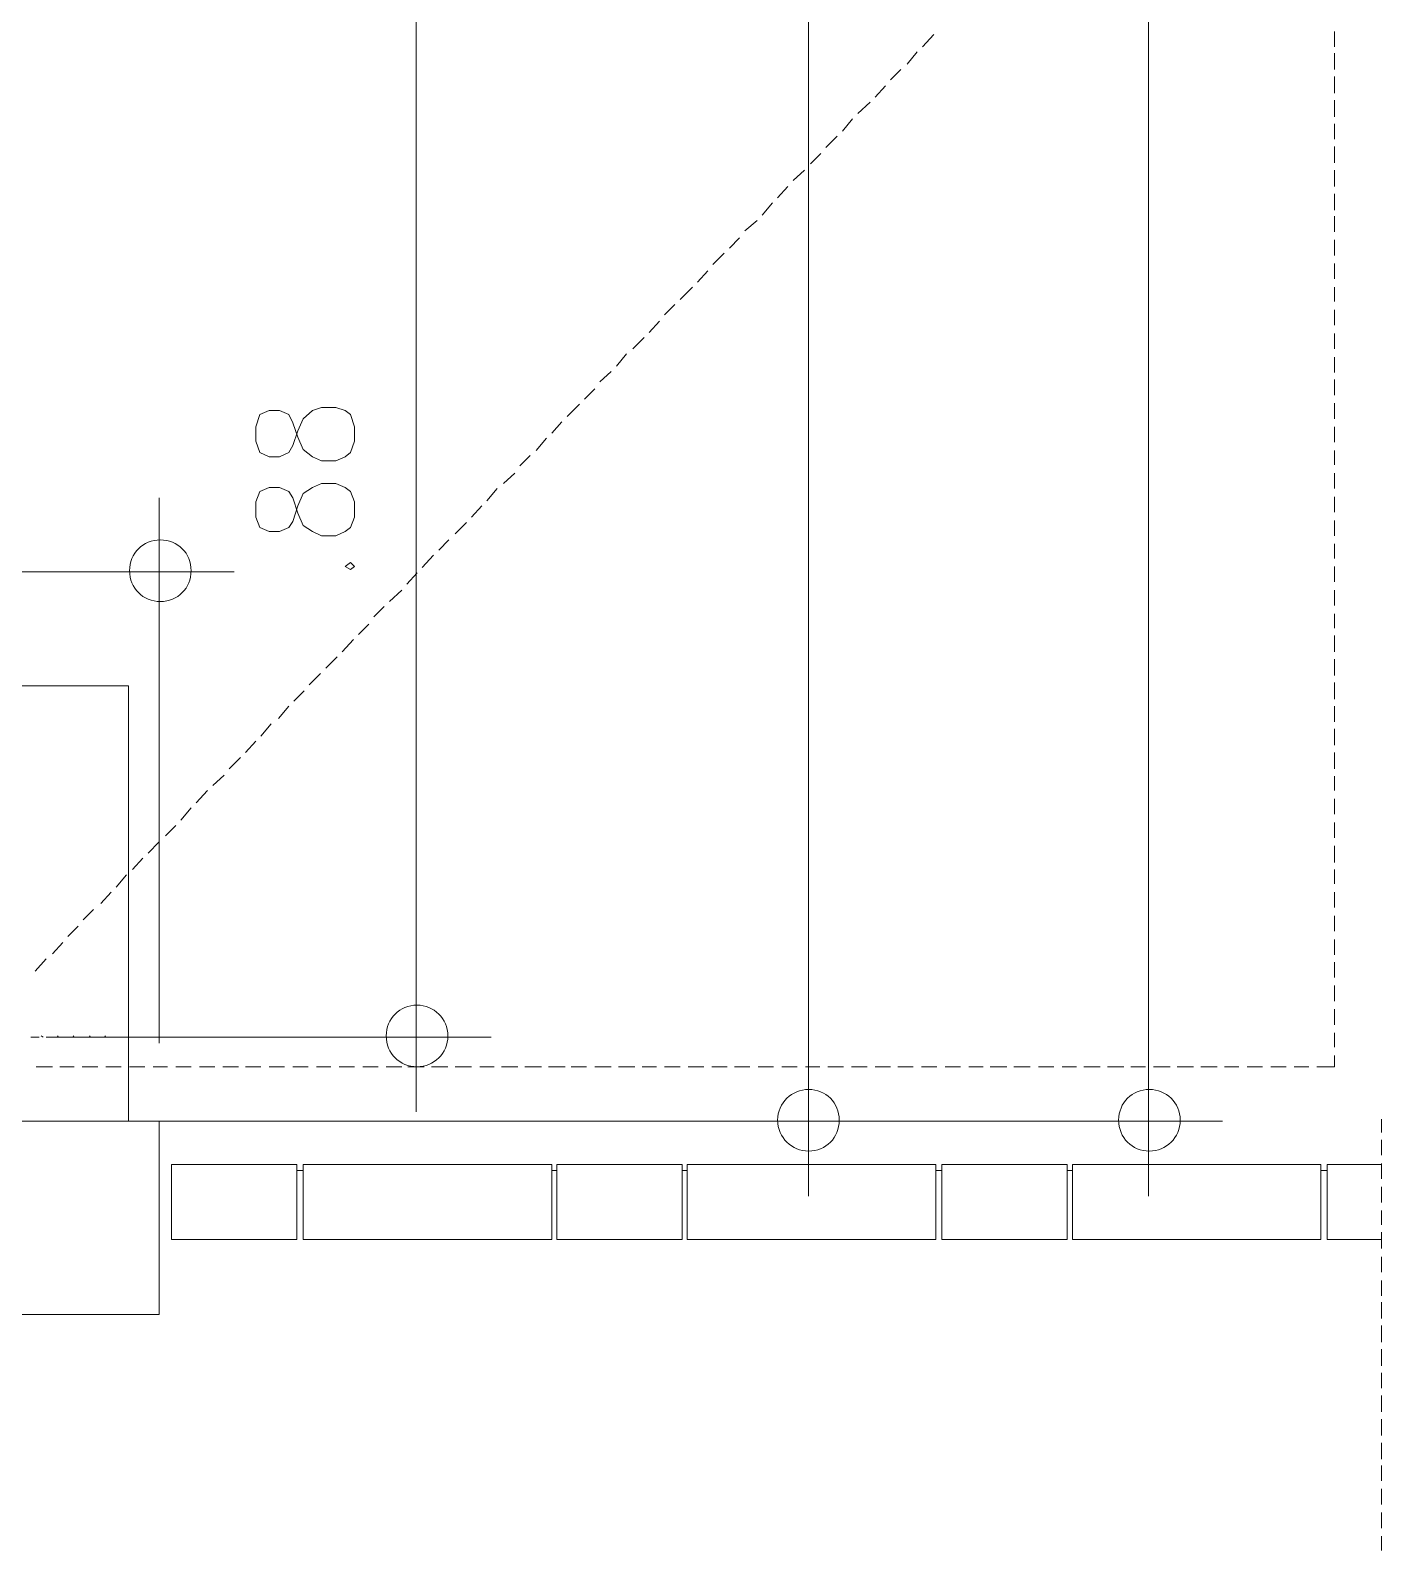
# Model space of a CAD drawing. Header units: millimetres. Extents: x 2928 to 3112, y 1220 to 1280.
# Drawn here: x 3065.294 to 3067.47, y 1262.563 to 1265.01 of the extents above; entities that cross this region are included whole.
import ezdxf

# ---------------------------------------------------------------- set-up
doc = ezdxf.new("R2010")
doc.units = ezdxf.units.MM

msp = doc.modelspace()

# ---------------------------------------------------------------- linework, layer by layer
at = {"color": 253, "linetype": 'Continuous', "lineweight": 5, "true_color": 0x9a9a9a}
for points in [[(3067.09468, 1274.95752), (3067.09468, 1263.35314), (3067.09468, 1263.35314)], [(3066.54721, 1267.95454), (3066.54721, 1263.35314), (3066.54721, 1263.35314)], [(3065.91539, 1263.48877), (3065.91539, 1265.05344), (3065.91539, 1265.05344)], [(3065.50189, 1263.3796), (3065.50189, 1264.15863), (3065.50189, 1264.15863)], [(3064.10096, 1264.13879), (3065.40265, 1264.13879), (3065.40265, 1264.13879)], [(3065.32988, 1263.38953), (3065.93689, 1263.38953), (3065.93689, 1263.38953)], [(3065.32988, 1263.2539), (3066.56706, 1263.2539), (3066.56706, 1263.2539)], [(3065.57963, 1263.2539), (3067.11453, 1263.2539), (3067.11453, 1263.2539)]]:
    msp.add_lwpolyline(points, dxfattribs=at)
at = {"color": 252, "linetype": 'Continuous', "lineweight": 13, "true_color": 0x989898}
for points in [[(3066.749, 1265.00382), (3066.7308, 1264.98397), (3066.7308, 1264.98397)], [(3067.39405, 1265.00878), (3067.39405, 1264.98397), (3067.39405, 1264.98397)], [(3066.72253, 1264.9757), (3066.70599, 1264.95586), (3066.70599, 1264.95586)], [(3067.39405, 1264.97405), (3067.39405, 1264.94759), (3067.39405, 1264.94759)], [(3066.69607, 1264.94759), (3066.67953, 1264.93105), (3066.67953, 1264.93105)], [(3067.39405, 1264.93601), (3067.39405, 1264.90954), (3067.39405, 1264.90954)], [(3066.67126, 1264.92112), (3066.65472, 1264.90293), (3066.65472, 1264.90293)], [(3066.64645, 1264.89466), (3066.6266, 1264.87646), (3066.6266, 1264.87646)], [(3067.39405, 1264.89797), (3067.39405, 1264.8715), (3067.39405, 1264.8715)], [(3066.61833, 1264.86819), (3066.60179, 1264.84835), (3066.60179, 1264.84835)], [(3067.39405, 1264.85992), (3067.39405, 1264.83511), (3067.39405, 1264.83511)], [(3066.59352, 1264.84008), (3066.57533, 1264.82188), (3066.57533, 1264.82188)], [(3066.56706, 1264.81196), (3066.55052, 1264.79542), (3066.55052, 1264.79542)], [(3067.39405, 1264.82354), (3067.39405, 1264.79707), (3067.39405, 1264.79707)], [(3066.5406, 1264.78549), (3066.5224, 1264.76895), (3066.5224, 1264.76895)], [(3067.39405, 1264.78549), (3067.39405, 1264.75903), (3067.39405, 1264.75903)], [(3066.51413, 1264.75903), (3066.49759, 1264.74084), (3066.49759, 1264.74084)], [(3067.39405, 1264.74745), (3067.39405, 1264.72099), (3067.39405, 1264.72099)], [(3066.48932, 1264.73257), (3066.47278, 1264.71272), (3066.47278, 1264.71272)], [(3067.39405, 1264.71107), (3067.39405, 1264.68626), (3067.39405, 1264.68626)], [(3066.46451, 1264.70445), (3066.44466, 1264.68791), (3066.44466, 1264.68791)], [(3066.43639, 1264.67633), (3066.41985, 1264.65979), (3066.41985, 1264.65979)], [(3067.39405, 1264.67302), (3067.39405, 1264.64821), (3067.39405, 1264.64821)], [(3066.41158, 1264.65152), (3066.39339, 1264.63333), (3066.39339, 1264.63333)], [(3066.38512, 1264.6234), (3066.36858, 1264.60521), (3066.36858, 1264.60521)], [(3067.39405, 1264.63498), (3067.39405, 1264.61017), (3067.39405, 1264.61017)], [(3066.36031, 1264.59694), (3066.34046, 1264.57709), (3066.34046, 1264.57709)], [(3067.39405, 1264.59694), (3067.39405, 1264.57378), (3067.39405, 1264.57378)], [(3066.33219, 1264.56882), (3066.31565, 1264.55228), (3066.31565, 1264.55228)], [(3066.30738, 1264.54236), (3066.29084, 1264.52416), (3066.29084, 1264.52416)], [(3067.39405, 1264.56055), (3067.39405, 1264.53574), (3067.39405, 1264.53574)], [(3066.28257, 1264.51589), (3066.26438, 1264.4977), (3066.26438, 1264.4977)], [(3067.39405, 1264.52251), (3067.39405, 1264.4977), (3067.39405, 1264.4977)], [(3066.25446, 1264.48943), (3066.23792, 1264.46958), (3066.23792, 1264.46958)], [(3067.39405, 1264.48447), (3067.39405, 1264.45966), (3067.39405, 1264.45966)], [(3066.22965, 1264.46131), (3066.21145, 1264.44477), (3066.21145, 1264.44477)], [(3067.39405, 1264.44808), (3067.39405, 1264.42327), (3067.39405, 1264.42327)], [(3066.20318, 1264.4332), (3066.18664, 1264.41666), (3066.18664, 1264.41666)], [(3066.17837, 1264.40839), (3066.15852, 1264.38854), (3066.15852, 1264.38854)], [(3067.39405, 1264.41004), (3067.39405, 1264.38523), (3067.39405, 1264.38523)], [(3066.15025, 1264.38027), (3066.13371, 1264.36207), (3066.13371, 1264.36207)], [(3067.39405, 1264.372), (3067.39405, 1264.34719), (3067.39405, 1264.34719)], [(3066.12544, 1264.3538), (3066.1089, 1264.33396), (3066.1089, 1264.33396)], [(3066.09898, 1264.32569), (3066.08244, 1264.30915), (3066.08244, 1264.30915)], [(3067.39405, 1264.33396), (3067.39405, 1264.3108), (3067.39405, 1264.3108)], [(3066.07417, 1264.29757), (3066.05598, 1264.28103), (3066.05598, 1264.28103)], [(3067.39405, 1264.29757), (3067.39405, 1264.27276), (3067.39405, 1264.27276)], [(3066.04605, 1264.27276), (3066.02951, 1264.25291), (3066.02951, 1264.25291)], [(3066.02124, 1264.24464), (3066.0047, 1264.22645), (3066.0047, 1264.22645)], [(3067.39405, 1264.25953), (3067.39405, 1264.23472), (3067.39405, 1264.23472)], [(3067.39405, 1264.22148), (3067.39405, 1264.19667), (3067.39405, 1264.19667)], [(3065.99643, 1264.21818), (3065.97824, 1264.19998), (3065.97824, 1264.19998)], [(3065.96832, 1264.19006), (3065.95178, 1264.17352), (3065.95178, 1264.17352)], [(3067.39405, 1264.18344), (3067.39405, 1264.16029), (3067.39405, 1264.16029)], [(3065.94351, 1264.16525), (3065.92531, 1264.1454), (3065.92531, 1264.1454)], [(3067.39405, 1264.14706), (3067.39405, 1264.12225), (3067.39405, 1264.12225)], [(3065.91704, 1264.13713), (3065.9005, 1264.11894), (3065.9005, 1264.11894)], [(3065.89223, 1264.10901), (3065.87238, 1264.09082), (3065.87238, 1264.09082)], [(3067.39405, 1264.10901), (3067.39405, 1264.0842), (3067.39405, 1264.0842)], [(3065.86411, 1264.08255), (3065.84757, 1264.06601), (3065.84757, 1264.06601)], [(3065.8393, 1264.05443), (3065.82276, 1264.03789), (3065.82276, 1264.03789)], [(3067.39405, 1264.07097), (3067.39405, 1264.04782), (3067.39405, 1264.04782)], [(3065.8145, 1264.02962), (3065.7963, 1264.00977), (3065.7963, 1264.00977)], [(3067.39405, 1264.03624), (3067.39405, 1264.00977), (3067.39405, 1264.00977)], [(3065.78803, 1264.0015), (3065.76984, 1263.98331), (3065.76984, 1263.98331)], [(3065.76157, 1263.97504), (3065.74337, 1263.95685), (3065.74337, 1263.95685)], [(3067.39405, 1263.9982), (3067.39405, 1263.97173), (3067.39405, 1263.97173)], [(3067.39405, 1263.96015), (3067.39405, 1263.93369), (3067.39405, 1263.93369)], [(3065.7351, 1263.94692), (3065.71856, 1263.93038), (3065.71856, 1263.93038)], [(3065.71029, 1263.92211), (3065.69375, 1263.90227), (3065.69375, 1263.90227)], [(3067.39405, 1263.92211), (3067.39405, 1263.8973), (3067.39405, 1263.8973)], [(3065.68218, 1263.894), (3065.66564, 1263.87415), (3065.66564, 1263.87415)], [(3067.39405, 1263.88573), (3067.39405, 1263.85926), (3067.39405, 1263.85926)], [(3065.65737, 1263.86588), (3065.64083, 1263.84768), (3065.64083, 1263.84768)], [(3065.63256, 1263.83941), (3065.61436, 1263.82122), (3065.61436, 1263.82122)], [(3067.39405, 1263.84768), (3067.39405, 1263.82122), (3067.39405, 1263.82122)], [(3065.60609, 1263.8113), (3065.5879, 1263.79476), (3065.5879, 1263.79476)], [(3067.39405, 1263.80964), (3067.39405, 1263.78649), (3067.39405, 1263.78649)], [(3065.57963, 1263.78649), (3065.56143, 1263.76664), (3065.56143, 1263.76664)], [(3065.55316, 1263.75837), (3065.53663, 1263.73852), (3065.53663, 1263.73852)], [(3067.39405, 1263.77325), (3067.39405, 1263.74844), (3067.39405, 1263.74844)], [(3065.52836, 1263.73025), (3065.51182, 1263.71371), (3065.51182, 1263.71371)], [(3067.39405, 1263.73521), (3067.39405, 1263.7104), (3067.39405, 1263.7104)], [(3065.50189, 1263.70379), (3065.4837, 1263.68559), (3065.4837, 1263.68559)], [(3067.39405, 1263.69717), (3067.39405, 1263.67071), (3067.39405, 1263.67071)], [(3065.47543, 1263.67732), (3065.45889, 1263.65913), (3065.45889, 1263.65913)], [(3067.39405, 1263.65913), (3067.39405, 1263.63597), (3067.39405, 1263.63597)], [(3065.44896, 1263.65086), (3065.43242, 1263.63101), (3065.43242, 1263.63101)], [(3065.42415, 1263.62274), (3065.40761, 1263.60455), (3065.40761, 1263.60455)], [(3067.39405, 1263.62274), (3067.39405, 1263.59793), (3067.39405, 1263.59793)], [(3065.39604, 1263.59462), (3065.3795, 1263.57808), (3065.3795, 1263.57808)], [(3067.39405, 1263.5847), (3067.39405, 1263.55989), (3067.39405, 1263.55989)], [(3065.37123, 1263.56816), (3065.35469, 1263.55162), (3065.35469, 1263.55162)], [(3065.34642, 1263.5417), (3065.32988, 1263.5235), (3065.32988, 1263.5235)], [(3067.39405, 1263.54666), (3067.39405, 1263.52185), (3067.39405, 1263.52185)], [(3065.31995, 1263.51523), (3065.30176, 1263.49538), (3065.30176, 1263.49538)], [(3067.39405, 1263.51027), (3067.39405, 1263.48546), (3067.39405, 1263.48546)], [(3067.39405, 1263.47223), (3067.39405, 1263.44742), (3067.39405, 1263.44742)], [(3067.39405, 1263.43419), (3067.39405, 1263.40938), (3067.39405, 1263.40938)], [(3065.29514, 1263.38953), (3065.30837, 1263.38953), (3065.30837, 1263.38953)], [(3065.31499, 1263.38953), (3065.31168, 1263.39118), (3065.31168, 1263.39118)], [(3065.31995, 1263.38953), (3065.33318, 1263.38953), (3065.33318, 1263.38953)], [(3065.3398, 1263.38953), (3065.33815, 1263.39118), (3065.33815, 1263.39118)], [(3065.34642, 1263.38953), (3065.35799, 1263.38953), (3065.35799, 1263.38953)], [(3065.36461, 1263.38953), (3065.36296, 1263.39118), (3065.36296, 1263.39118)], [(3065.37123, 1263.38953), (3065.38446, 1263.38953), (3065.38446, 1263.38953)], [(3065.39107, 1263.38953), (3065.38942, 1263.39118), (3065.38942, 1263.39118)], [(3065.39604, 1263.38953), (3065.40927, 1263.38953), (3065.40927, 1263.38953)], [(3065.41588, 1263.38953), (3065.41423, 1263.39118), (3065.41423, 1263.39118)], [(3065.42085, 1263.38953), (3065.43904, 1263.38953), (3065.43904, 1263.38953)], [(3067.39405, 1263.39614), (3067.39405, 1263.37299), (3067.39405, 1263.37299)], [(3065.32988, 1263.34156), (3065.30341, 1263.34156), (3065.30341, 1263.34156)], [(3065.36461, 1263.34156), (3065.34145, 1263.34156), (3065.34145, 1263.34156)], [(3065.40265, 1263.34156), (3065.37784, 1263.34156), (3065.37784, 1263.34156)], [(3065.44069, 1263.34156), (3065.41588, 1263.34156), (3065.41588, 1263.34156)], [(3065.47874, 1263.34156), (3065.45393, 1263.34156), (3065.45393, 1263.34156)], [(3065.51512, 1263.34156), (3065.49197, 1263.34156), (3065.49197, 1263.34156)], [(3065.55316, 1263.34156), (3065.52836, 1263.34156), (3065.52836, 1263.34156)], [(3065.59121, 1263.34156), (3065.5664, 1263.34156), (3065.5664, 1263.34156)], [(3065.62925, 1263.34156), (3065.60444, 1263.34156), (3065.60444, 1263.34156)], [(3065.66564, 1263.34156), (3065.64083, 1263.34156), (3065.64083, 1263.34156)], [(3065.70368, 1263.34156), (3065.67887, 1263.34156), (3065.67887, 1263.34156)], [(3065.74172, 1263.34156), (3065.71691, 1263.34156), (3065.71691, 1263.34156)], [(3065.77811, 1263.34156), (3065.75495, 1263.34156), (3065.75495, 1263.34156)], [(3065.81615, 1263.34156), (3065.79134, 1263.34156), (3065.79134, 1263.34156)], [(3065.85419, 1263.34156), (3065.82938, 1263.34156), (3065.82938, 1263.34156)], [(3065.89223, 1263.34156), (3065.86742, 1263.34156), (3065.86742, 1263.34156)], [(3065.92862, 1263.34156), (3065.90216, 1263.34156), (3065.90216, 1263.34156)], [(3065.96666, 1263.34156), (3065.9402, 1263.34156), (3065.9402, 1263.34156)], [(3066.0047, 1263.34156), (3065.97824, 1263.34156), (3065.97824, 1263.34156)], [(3066.04109, 1263.34156), (3066.01794, 1263.34156), (3066.01794, 1263.34156)], [(3066.07913, 1263.34156), (3066.05267, 1263.34156), (3066.05267, 1263.34156)], [(3066.11717, 1263.34156), (3066.09071, 1263.34156), (3066.09071, 1263.34156)], [(3066.15522, 1263.34156), (3066.12875, 1263.34156), (3066.12875, 1263.34156)], [(3066.18995, 1263.34156), (3066.16514, 1263.34156), (3066.16514, 1263.34156)], [(3066.22965, 1263.34156), (3066.20318, 1263.34156), (3066.20318, 1263.34156)], [(3066.26769, 1263.34156), (3066.24122, 1263.34156), (3066.24122, 1263.34156)], [(3066.30242, 1263.34156), (3066.27927, 1263.34156), (3066.27927, 1263.34156)], [(3066.34046, 1263.34156), (3066.31565, 1263.34156), (3066.31565, 1263.34156)], [(3066.37851, 1263.34156), (3066.3537, 1263.34156), (3066.3537, 1263.34156)], [(3066.41655, 1263.34156), (3066.39174, 1263.34156), (3066.39174, 1263.34156)], [(3066.45293, 1263.34156), (3066.42812, 1263.34156), (3066.42812, 1263.34156)], [(3066.49098, 1263.34156), (3066.46617, 1263.34156), (3066.46617, 1263.34156)], [(3066.52902, 1263.34156), (3066.50421, 1263.34156), (3066.50421, 1263.34156)], [(3066.56541, 1263.34156), (3066.54225, 1263.34156), (3066.54225, 1263.34156)], [(3066.60345, 1263.34156), (3066.57864, 1263.34156), (3066.57864, 1263.34156)], [(3066.64149, 1263.34156), (3066.61668, 1263.34156), (3066.61668, 1263.34156)], [(3066.67953, 1263.34156), (3066.65472, 1263.34156), (3066.65472, 1263.34156)], [(3066.71592, 1263.34156), (3066.69111, 1263.34156), (3066.69111, 1263.34156)], [(3066.75396, 1263.34156), (3066.72915, 1263.34156), (3066.72915, 1263.34156)], [(3066.792, 1263.34156), (3066.76719, 1263.34156), (3066.76719, 1263.34156)], [(3066.82839, 1263.34156), (3066.80523, 1263.34156), (3066.80523, 1263.34156)], [(3066.86643, 1263.34156), (3066.83997, 1263.34156), (3066.83997, 1263.34156)], [(3066.90447, 1263.34156), (3066.87801, 1263.34156), (3066.87801, 1263.34156)], [(3066.94252, 1263.34156), (3066.91771, 1263.34156), (3066.91771, 1263.34156)], [(3066.9789, 1263.34156), (3066.95575, 1263.34156), (3066.95575, 1263.34156)], [(3067.01694, 1263.34156), (3066.99048, 1263.34156), (3066.99048, 1263.34156)], [(3067.05499, 1263.34156), (3067.02852, 1263.34156), (3067.02852, 1263.34156)], [(3067.08972, 1263.34156), (3067.06656, 1263.34156), (3067.06656, 1263.34156)], [(3067.12942, 1263.34156), (3067.10295, 1263.34156), (3067.10295, 1263.34156)], [(3067.16746, 1263.34156), (3067.14099, 1263.34156), (3067.14099, 1263.34156)], [(3067.2055, 1263.34156), (3067.17904, 1263.34156), (3067.17904, 1263.34156)], [(3067.24023, 1263.34156), (3067.21708, 1263.34156), (3067.21708, 1263.34156)], [(3067.27827, 1263.34156), (3067.25346, 1263.34156), (3067.25346, 1263.34156)], [(3067.31632, 1263.34156), (3067.29151, 1263.34156), (3067.29151, 1263.34156)], [(3067.3527, 1263.34156), (3067.32955, 1263.34156), (3067.32955, 1263.34156)], [(3067.39405, 1263.35976), (3067.39405, 1263.34156), (3067.36594, 1263.34156)], [(3067.47014, 1263.25721), (3067.47014, 1263.23571), (3067.47014, 1263.23571)], [(3067.47014, 1263.22413), (3067.47014, 1263.19932), (3067.47014, 1263.19932)], [(3065.72353, 1263.17451), (3065.73345, 1263.17451), (3065.73345, 1263.17451)], [(3066.13371, 1263.17451), (3066.14198, 1263.17451), (3066.14198, 1263.17451)], [(3066.34377, 1263.17451), (3066.35204, 1263.17451), (3066.35204, 1263.17451)], [(3066.75231, 1263.17451), (3066.76223, 1263.17451), (3066.76223, 1263.17451)], [(3066.96402, 1263.17451), (3066.97229, 1263.17451), (3066.97229, 1263.17451)], [(3067.37255, 1263.17451), (3067.38248, 1263.17451), (3067.38248, 1263.17451)], [(3067.47014, 1263.06369), (3067.38248, 1263.06369), (3067.38248, 1263.18443), (3067.47014, 1263.18443)], [(3067.47014, 1263.18609), (3067.47014, 1263.16128), (3067.47014, 1263.16128)], [(3067.47014, 1263.14805), (3067.47014, 1263.12324), (3067.47014, 1263.12324)], [(3067.47014, 1263.11), (3067.47014, 1263.08685), (3067.47014, 1263.08685)], [(3067.47014, 1263.07527), (3067.47014, 1263.04881), (3067.47014, 1263.04881)], [(3067.47014, 1263.03558), (3067.47014, 1263.01077), (3067.47014, 1263.01077)], [(3067.47014, 1262.99753), (3067.47014, 1262.97272), (3067.47014, 1262.97272)], [(3067.47014, 1262.9628), (3067.47014, 1262.93634), (3067.47014, 1262.93634)], [(3067.47014, 1262.92476), (3067.47014, 1262.89829), (3067.47014, 1262.89829)], [(3067.47014, 1262.88672), (3067.47014, 1262.86025), (3067.47014, 1262.86025)], [(3067.47014, 1262.84867), (3067.47014, 1262.82386), (3067.47014, 1262.82386)], [(3067.47014, 1262.81229), (3067.47014, 1262.78582), (3067.47014, 1262.78582)], [(3067.47014, 1262.77425), (3067.47014, 1262.74778), (3067.47014, 1262.74778)], [(3067.47014, 1262.7362), (3067.47014, 1262.70974), (3067.47014, 1262.70974)], [(3067.47014, 1262.69982), (3067.47014, 1262.67501), (3067.47014, 1262.67501)], [(3067.47014, 1262.66177), (3067.47014, 1262.63696), (3067.47014, 1262.63696)], [(3067.47014, 1262.62373), (3067.47014, 1262.59892), (3067.47014, 1262.59892)], [(3067.47014, 1262.58569), (3067.47014, 1262.56253), (3067.47014, 1262.56253)]]:
    msp.add_lwpolyline(points, dxfattribs=at)
at = {"color": 7, "linetype": 'Continuous', "lineweight": 20, "true_color": 0x000007}
for points in [[(3065.65737, 1264.34884), (3065.66398, 1264.33065), (3065.67887, 1264.32403), (3065.69541, 1264.32403), (3065.71029, 1264.33065), (3065.71691, 1264.34223), (3065.72518, 1264.36538), (3065.73345, 1264.38523), (3065.74834, 1264.39846), (3065.76322, 1264.40342), (3065.78638, 1264.40342), (3065.80126, 1264.39846), (3065.80953, 1264.39185), (3065.81615, 1264.372), (3065.81615, 1264.34884), (3065.80953, 1264.33065), (3065.80126, 1264.32403), (3065.78638, 1264.31742), (3065.76322, 1264.31742), (3065.74834, 1264.32403), (3065.73345, 1264.33561), (3065.72518, 1264.35546), (3065.71691, 1264.37861), (3065.71029, 1264.39185), (3065.69541, 1264.39846), (3065.67887, 1264.39846), (3065.66398, 1264.39185), (3065.65737, 1264.372)], [(3065.65737, 1264.22645), (3065.66398, 1264.20991), (3065.67887, 1264.20329), (3065.69541, 1264.20329), (3065.71029, 1264.20991), (3065.71691, 1264.21983), (3065.72518, 1264.24464), (3065.73345, 1264.26449), (3065.74834, 1264.27441), (3065.76322, 1264.28103), (3065.78638, 1264.28103), (3065.80126, 1264.27441), (3065.80953, 1264.2678), (3065.81615, 1264.25126), (3065.81615, 1264.22645), (3065.80953, 1264.20991), (3065.80126, 1264.20329), (3065.78638, 1264.19667), (3065.76322, 1264.19667), (3065.74834, 1264.20329), (3065.73345, 1264.21321), (3065.72518, 1264.23306), (3065.71691, 1264.25787), (3065.71029, 1264.2678), (3065.69541, 1264.27441), (3065.67887, 1264.27441), (3065.66398, 1264.2678), (3065.65737, 1264.25126)], [(3065.80126, 1264.14706), (3065.80953, 1264.14209), (3065.81615, 1264.14706), (3065.80953, 1264.15367)], [(3065.50189, 1263.2539), (3065.50189, 1262.94295), (3064.95277, 1262.94295), (3064.95277, 1263.10339), (3064.00172, 1263.10339), (3064.00172, 1263.2539)]]:
    msp.add_lwpolyline(points, close=True, dxfattribs=at)
for points in [[(3065.50189, 1264.25787), (3065.50189, 1264.01804), (3065.50189, 1264.01804)], [(3065.3828, 1264.13879), (3065.62263, 1264.13879), (3065.62263, 1264.13879)], [(3065.45227, 1263.2539), (3065.45227, 1263.95519), (3065.25214, 1263.95519)], [(3065.91539, 1263.51027), (3065.91539, 1263.26879), (3065.91539, 1263.26879)], [(3066.03613, 1263.38953), (3065.7963, 1263.38953), (3065.7963, 1263.38953)], [(3066.54721, 1263.37464), (3066.54721, 1263.13316), (3066.54721, 1263.13316)], [(3067.09468, 1263.37464), (3067.09468, 1263.13316), (3067.09468, 1263.13316)], [(3066.6663, 1263.2539), (3066.42647, 1263.2539), (3066.42647, 1263.2539)], [(3067.21377, 1263.2539), (3066.97394, 1263.2539), (3066.97394, 1263.2539)]]:
    msp.add_lwpolyline(points, dxfattribs=at)
at = {"color": 252, "linetype": 'Continuous', "lineweight": 13, "true_color": 0x989898}
for points in [[(3065.52174, 1263.18443), (3065.72353, 1263.18443), (3065.72353, 1263.06369), (3065.52174, 1263.06369)], [(3065.73345, 1263.18443), (3066.13371, 1263.18443), (3066.13371, 1263.06369), (3065.73345, 1263.06369)], [(3066.14198, 1263.18443), (3066.34377, 1263.18443), (3066.34377, 1263.06369), (3066.14198, 1263.06369)], [(3066.35204, 1263.18443), (3066.75231, 1263.18443), (3066.75231, 1263.06369), (3066.35204, 1263.06369)], [(3066.76223, 1263.18443), (3066.96402, 1263.18443), (3066.96402, 1263.06369), (3066.76223, 1263.06369)], [(3066.97229, 1263.18443), (3067.37255, 1263.18443), (3067.37255, 1263.06369), (3066.97229, 1263.06369)]]:
    msp.add_lwpolyline(points, close=True, dxfattribs=at)
at = {"color": 7, "linetype": 'Continuous', "lineweight": 20, "true_color": 0x000007}
for points in [[(3065.55316, 1264.14044), (3065.55316, 1264.16856), (3065.53166, 1264.19006), (3065.50355, 1264.19006), (3065.50355, 1264.19006), (3065.47543, 1264.19006), (3065.45393, 1264.16856), (3065.45393, 1264.14044), (3065.45393, 1264.14044), (3065.45393, 1264.11232), (3065.47543, 1264.09082), (3065.50355, 1264.09082), (3065.50355, 1264.09082), (3065.53166, 1264.09082), (3065.55316, 1264.11232), (3065.55316, 1264.14044)], [(3065.91704, 1263.34156), (3065.94351, 1263.34156), (3065.96666, 1263.36306), (3065.96666, 1263.39118), (3065.96666, 1263.39118), (3065.96666, 1263.4193), (3065.94351, 1263.4408), (3065.91704, 1263.4408), (3065.91704, 1263.4408), (3065.88892, 1263.4408), (3065.86742, 1263.4193), (3065.86742, 1263.39118), (3065.86742, 1263.39118), (3065.86742, 1263.36306), (3065.88892, 1263.34156), (3065.91704, 1263.34156)], [(3066.54721, 1263.20594), (3066.57533, 1263.20594), (3066.59683, 1263.22744), (3066.59683, 1263.25556), (3066.59683, 1263.25556), (3066.59683, 1263.28367), (3066.57533, 1263.30518), (3066.54721, 1263.30518), (3066.54721, 1263.30518), (3066.52075, 1263.30518), (3066.49759, 1263.28367), (3066.49759, 1263.25556), (3066.49759, 1263.25556), (3066.49759, 1263.22744), (3066.52075, 1263.20594), (3066.54721, 1263.20594)], [(3067.09634, 1263.20594), (3067.1228, 1263.20594), (3067.14596, 1263.22744), (3067.14596, 1263.25556), (3067.14596, 1263.25556), (3067.14596, 1263.28367), (3067.1228, 1263.30518), (3067.09634, 1263.30518), (3067.09634, 1263.30518), (3067.06822, 1263.30518), (3067.04672, 1263.28367), (3067.04672, 1263.25556), (3067.04672, 1263.25556), (3067.04672, 1263.22744), (3067.06822, 1263.20594), (3067.09634, 1263.20594)]]:
    msp.add_open_spline(points, degree=3, knots=[0, 0, 0, 0, 0.0625, 0.0625, 0.0625, 0.062501, 0.125, 0.125, 0.125, 0.125001, 0.1875, 0.1875, 0.1875, 0.187501, 1, 1, 1, 1], dxfattribs=at)

doc.saveas('drawing.dxf')
